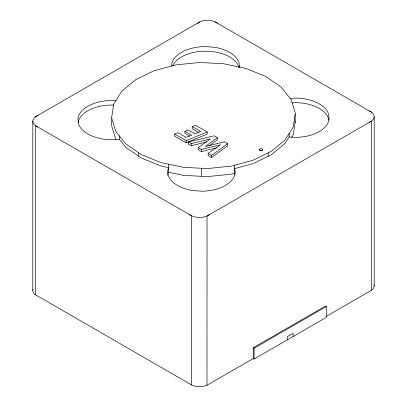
<?xml version="1.0" encoding="UTF-8"?>
<svg xmlns="http://www.w3.org/2000/svg" width="407" height="407" viewBox="0 0 407 407"><rect width="100%" height="100%" fill="white"/><g stroke="black" fill="none" stroke-linecap="round" stroke-linejoin="round"><path stroke-width="0.61" d="M111.63 117.857L113.711 104.055L121.912 91.031L135.673 79.675L154.055 70.767L175.804 64.906L199.44 62.495L223.346 63.701L245.904 68.437L265.567 76.379L281.003 86.991L291.153 99.547L295.324 113.192L293.243 126.999L285.037 140.018L271.281 151.373L252.9 160.282L231.151 166.142L207.514 168.554L183.603 167.348L161.05 162.617L141.387 154.67L125.951 144.058L115.802 131.502L111.63 117.857L111.63 125.799L115.802 139.443M295.324 121.184L293.243 134.987L291.666 137.49M167.821 175.137L168.488 172.232L168.488 164.179M239.23 67.47L239.504 66.341A33.959 19.607 0 0 0 214.575 47.298L205.794 46.591A33.959 19.607 0 0 0 171.586 66.056M289.148 133.496L289.148 136.894L285.037 143.417L271.281 154.767L252.9 163.68L234.569 168.615L235.261 171.642A33.852 19.546 0 0 1 201.409 191.188L192.648 190.522A33.852 19.546 0 0 1 167.557 171.642L168.488 167.572L161.05 166.01L141.387 158.069L125.951 147.456L119.282 139.199L119.282 135.806M259.544 149.598L259.91 149.293M188.41 141.936L214.174 135.811L217.43 137.688L205.418 146.454L224.583 141.819L227.717 143.63L227.717 145.782L211.65 157.504L208.16 155.489L208.16 153.332L220.589 144.765L201.414 149.44L198.199 147.583L210.394 138.879L191.27 143.585L188.41 141.936L188.41 144.088L191.27 145.737L206.69 141.946M208.923 146.052L217.43 139.845L217.43 137.688M211.65 157.504L211.65 155.352L227.717 143.63M326.032 316.524L371.876 290.013A12.51 7.224 0 0 0 374.033 284.712M209.763 214.443L207 216.036A12.678 7.321 0 0 1 192.308 216.137L189.479 214.586M197.456 23.245L200.193 21.698A12.459 7.194 0 0 1 214.631 21.668L217.389 23.209M35.236 116.901L199.878 21.846M253.22 358.562L253.22 347.761L325.483 306.039L326.348 306.537L326.348 317.343L254.085 359.06L253.22 358.562L207.031 385.231A12.678 7.321 0 0 1 192.308 385.348L35.027 294.531A12.627 7.29 0 0 1 32.998 289.163M253.22 347.761L254.085 348.26L326.348 306.537M369.19 122.4L371.876 120.803A12.51 7.224 0 0 0 371.866 112.429L369.174 110.841M207 385.246L207.031 216.02L371.51 121.057L371.51 290.267M38.024 115.293L34.239 117.827A12.627 7.29 0 0 0 35.027 125.32L37.693 126.953M198.575 132.377L192.196 128.693L192.196 126.541L195.502 125.183L207.234 131.954L207.234 134.112L186.162 142.791L174.751 136.203L174.751 134.045L178.057 132.687L186.228 137.408L191.692 135.155L184.92 131.242L184.92 133.399L189.611 136.106M184.92 131.242L188.044 129.96L194.816 133.872L200.697 131.451L192.196 126.541M174.751 134.045L186.162 140.634L207.234 131.954M234.569 165.222L234.569 173.28L231.151 174.201L207.514 176.607L183.603 175.407L168.488 172.232M198.199 147.583L198.199 149.74L201.414 151.597L216.997 147.797M119.282 139.199L118.869 139.286A33.944 19.597 0 0 1 78.602 124.201L77.905 119.103A33.944 19.597 0 0 1 113.558 100.549L115.97 100.809M290.16 98.448L295.818 98.082A34.025 19.643 0 0 1 328.184 113.009L329.171 118.106A34.025 19.643 0 0 1 294.49 137.363L289.148 136.894M292.048 102.92L295.818 102.676A34.025 19.643 0 0 1 328.184 117.603L328.658 120.045M215.14 21.912L371.535 112.205M208.16 153.332L211.65 155.352M262.261 149.283L262.556 150.269L261.62 150.804L260.368 150.824L259.412 149.964M234.569 173.28L234.844 174.486M374.186 116.616L374.186 285.826M295.156 114.326L295.156 122.314M293.147 336.508L293.147 333.277L287.25 336.686L287.25 339.911M268.177 152.879L268.177 156.273M254.085 348.26L254.085 359.06M201.414 149.44L201.414 151.597M201.409 168.249L201.409 176.302M191.57 385.002L191.57 215.791L35.704 125.804L35.704 295.014M191.27 143.585L191.27 145.737M186.162 140.634L186.162 142.791M138.777 152.879L138.777 156.273M32.814 121.072L32.814 290.283M78.063 122.517A33.944 19.597 0 0 1 113.558 105.092M172.807 65.563A33.959 19.607 0 0 1 205.794 51.17L214.575 51.877A33.959 19.607 0 0 1 239.031 67.511M259.544 149.186L259.513 149.913L260.368 150.407L261.62 150.392L262.698 149.501L262.261 148.865L261.091 148.601L259.544 149.186"/></g></svg>
